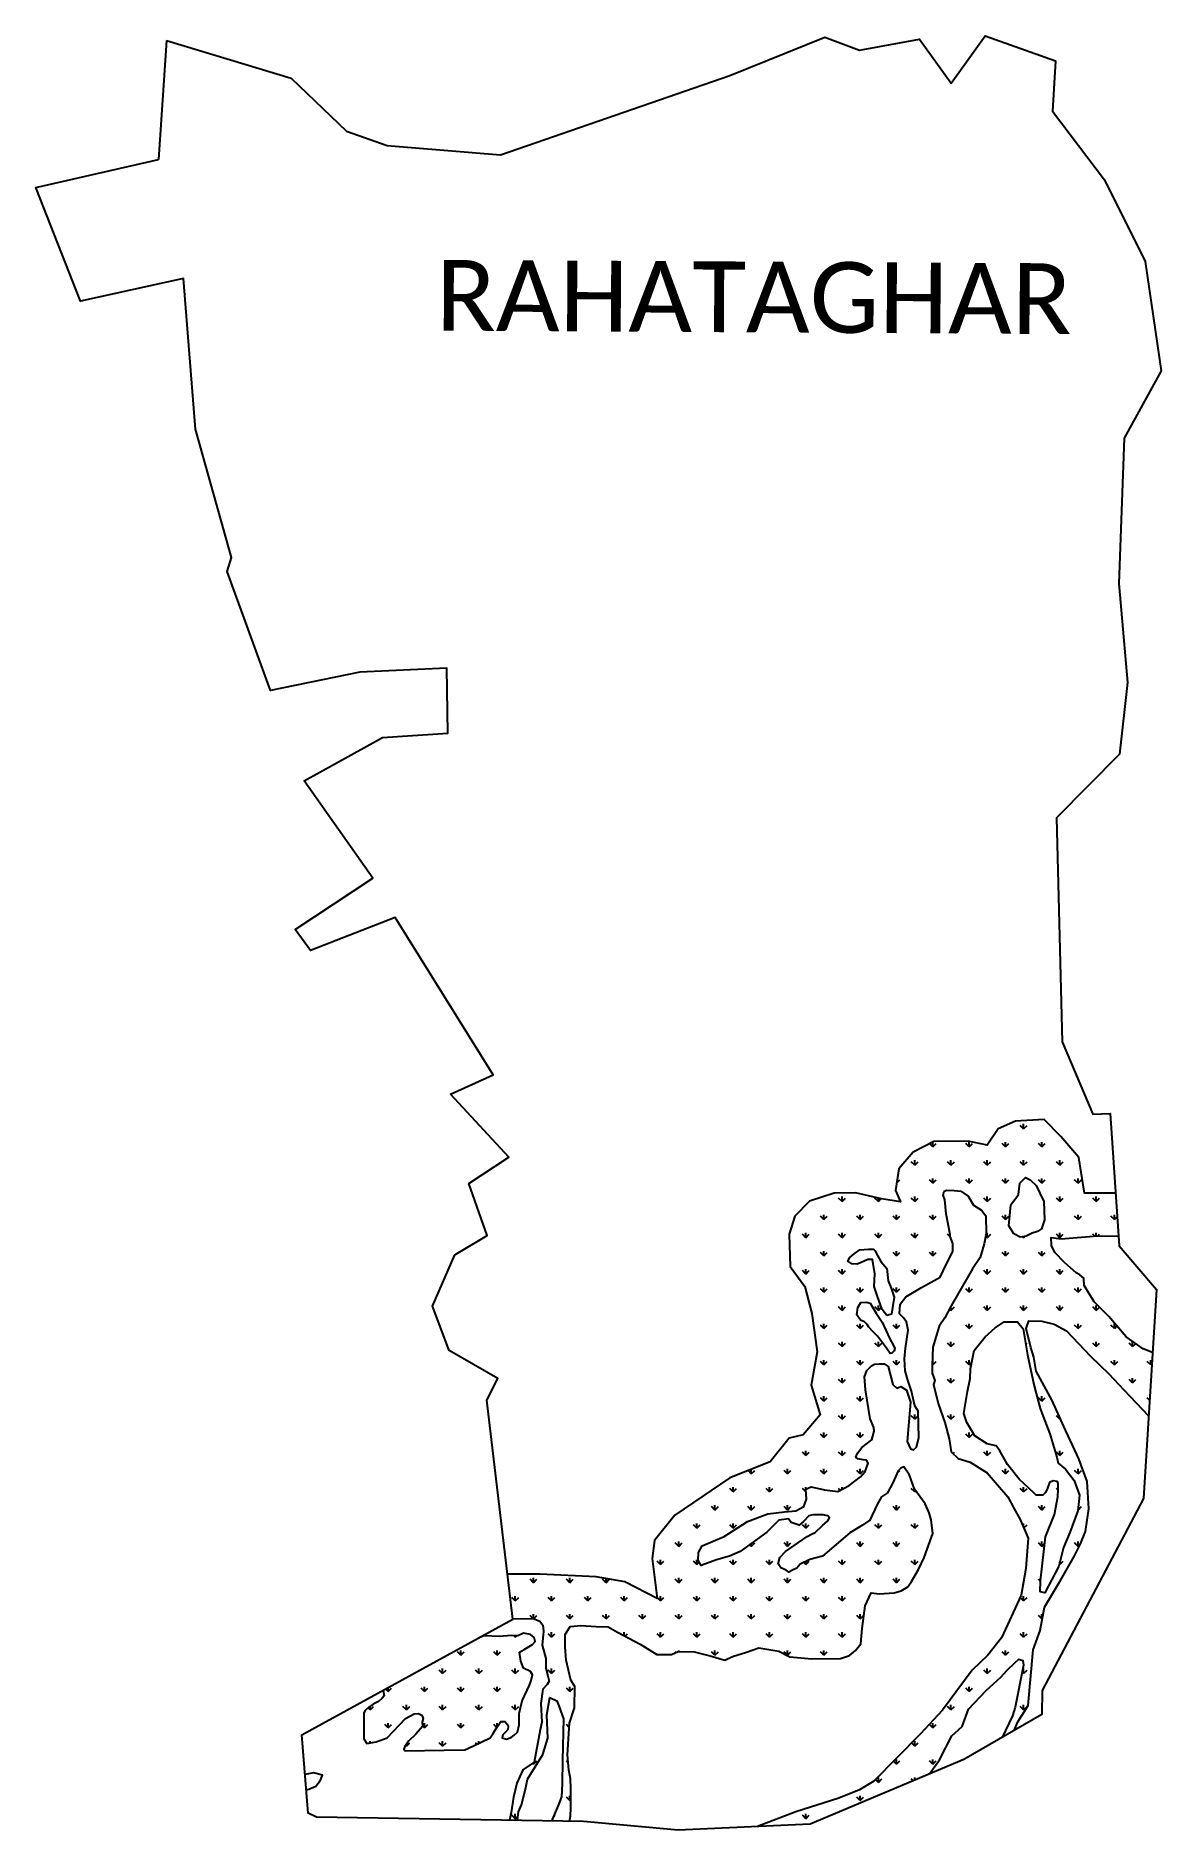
# Model space of a CAD drawing. Header units: metres. Extents: x 315559 to 316672, y 1897158 to 1898933.
import ezdxf

# ---------------------------------------------------------------- set-up
doc = ezdxf.new("R2010")
doc.units = ezdxf.units.M
for name, color, linetype in [('MANGROOVE BUFFER ZONE', 120, 'Continuous'), ('village', 3, 'Continuous'), ('VILLAGE NAME', 250, 'Continuous')]:
    doc.layers.add(name, color=color, linetype=linetype)
doc.styles.get("Standard").update_dxf_attribs({"font": 'simplex.shx'})

msp = doc.modelspace()

# ---------------------------------------------------------------- hatches: boundary and pattern name
at = {"layer": 'MANGROOVE BUFFER ZONE'}
h = msp.add_hatch(dxfattribs=at)
h.set_pattern_fill('GRASS', color=256)
h.paths.add_polyline_path([(316385.4, 1897392.3), (316393.3, 1897391.5), (316408.1, 1897392.4), (316415.1, 1897394.4), (316421.5, 1897398.4), (316425.2, 1897403.5), (316432, 1897415.5), (316437.8, 1897427.2), (316440.8, 1897435.5), (316446.4, 1897451.2), (316444.8, 1897464.7), (316442.5, 1897471.4), (316438.7, 1897480.5), (316428.2, 1897494.8), (316423.1, 1897508.9), (316417.7, 1897517), (316414.5, 1897515.8), (316412, 1897513.1), (316406.8, 1897501.2), (316401.3, 1897491.3), (316395.6, 1897487.2), (316391.3, 1897479.7), (316384.1, 1897464.3), (316376.7, 1897459.3), (316364.2, 1897451.8), (316337.2, 1897428.5), (316324.7, 1897425.2), (316314.9, 1897420.7), (316311.7, 1897416.7), (316307.4, 1897414.9), (316303.9, 1897412.9), (316301.1, 1897414.9), (316295.9, 1897417.1), (316293.4, 1897421.2), (316294.8, 1897427.4), (316300.4, 1897433.1), (316322.1, 1897448.1), (316326.4, 1897450.4), (316329.8, 1897452.2), (316337, 1897459), (316342.4, 1897463.6), (316343.9, 1897466.6), (316342.3, 1897468.7), (316337.7, 1897469.6), (316332.6, 1897469.5), (316327.7, 1897469.6), (316323.7, 1897468.4), (316318.2, 1897463), (316313.9, 1897459.3), (316306.1, 1897461.8), (316303.5, 1897465.6), (316294, 1897464.3), (316282, 1897452.5), (316255.7, 1897433.2), (316245.1, 1897428.6), (316232.2, 1897425.1), (316217, 1897419.5), (316214.1, 1897424.7), (316214.4, 1897432.3), (316218.2, 1897438.9), (316240, 1897448), (316263, 1897462.9), (316283.2, 1897470.5), (316299.4, 1897472.5), (316310.9, 1897473.4), (316318.8, 1897477.7), (316321.2, 1897485.1), (316320.6, 1897494.9), (316325.9, 1897497.1), (316339.2, 1897494.3), (316352.3, 1897492.5), (316363.5, 1897498.4), (316374.6, 1897507.2), (316379.4, 1897512.4), (316382.2, 1897520.6), (316380.7, 1897523.6), (316377.3, 1897524.1), (316372.2, 1897524.9), (316370.1, 1897526.7), (316371.6, 1897530.6), (316376, 1897536.1), (316385.8, 1897543.6), (316388.3, 1897552.3), (316387.8, 1897555.9), (316384.2, 1897564.6), (316379.6, 1897593.2), (316378.8, 1897606), (316381, 1897612.3), (316385.6, 1897616.8), (316388.5, 1897618.6), (316393.1, 1897619), (316398.2, 1897619), (316402.2, 1897616.2), (316406.6, 1897598.6), (316410.7, 1897594.9), (316414.7, 1897596.5), (316420.3, 1897592.9), (316424.2, 1897581.1), (316421, 1897542.2), (316424.3, 1897534.9), (316427, 1897533.8), (316430.1, 1897536.6), (316432.6, 1897545.9), (316431.8, 1897572.1), (316428.5, 1897577.2), (316425.2, 1897591.9), (316421.7, 1897602.7), (316418.9, 1897612), (316418.1, 1897623.8), (316419.1, 1897634.5), (316421.8, 1897652.1), (316420.2, 1897660.4), (316417.1, 1897664.6), (316413.3, 1897668.5), (316413.9, 1897677.9), (316419.6, 1897685.3), (316435.1, 1897694.3), (316453.5, 1897704.7), (316459.4, 1897717.3), (316466.1, 1897730.2), (316466, 1897737.9), (316463.4, 1897744.9), (316463.3, 1897746.7), (316459.4, 1897767.2), (316458.2, 1897781), (316456.6, 1897785.7), (316457.5, 1897789.8), (316460.3, 1897790.8), (316467.5, 1897790.4), (316474, 1897789.7), (316481.2, 1897784.9), (316486.4, 1897775.8), (316494.4, 1897771), (316498.8, 1897765.4), (316499.1, 1897747.7), (316497.2, 1897737.5), (316493.2, 1897724.2), (316485.5, 1897712.9), (316464.4, 1897676.4), (316458, 1897664.5), (316452.7, 1897656.3), (316446.2, 1897635.5), (316445.6, 1897617.2), (316445.6, 1897609.8), (316448.4, 1897602.3), (316446.9, 1897598.5), (316451.7, 1897579.8), (316458, 1897560.9), (316462.4, 1897544.8), (316464.4, 1897531.9), (316471.3, 1897525.3), (316483.1, 1897521.6), (316499.9, 1897511.1), (316520.5, 1897487.4), (316526.8, 1897475.3), (316532.5, 1897465.6), (316535.8, 1897458), (316540.7, 1897446.3), (316538.2, 1897416.3), (316533.6, 1897389.9), (316514.2, 1897347.7), (316500.8, 1897330.8), (316485.1, 1897316), (316455.8, 1897276.4), (316433.8, 1897252.5), (316388, 1897206.2), (316373.9, 1897197.6), (316353.3, 1897189.2), (316310.7, 1897175.6), (316272.8, 1897161.2), (316325, 1897163.5), (316443.1, 1897213.2), (316452.8, 1897227.2), (316465, 1897251), (316475.3, 1897260.2), (316481.7, 1897277.4), (316499, 1897295.8), (316513.4, 1897308.9), (316519.8, 1897315.8), (316527.5, 1897323.1), (316531.5, 1897326.6), (316535.3, 1897325.3), (316536, 1897320.8), (316527.8, 1897279.1), (316525.1, 1897270.6), (316515, 1897249.4), (316526.7, 1897256.2), (316530.3, 1897264.6), (316540.6, 1897280.8), (316545.6, 1897336), (316552.4, 1897355.2), (316556.8, 1897378.1), (316572.8, 1897405.3), (316586.2, 1897428.4), (316592.4, 1897440.9), (316597.3, 1897453.1), (316600.6, 1897475.6), (316598.9, 1897502.6), (316590.8, 1897524.9), (316576, 1897556.8), (316564.4, 1897582.8), (316548.5, 1897611.5), (316546.3, 1897625.4), (316543.3, 1897635.2), (316538.6, 1897654), (316541.4, 1897661.3), (316554, 1897661.1), (316566.2, 1897658.1), (316578.5, 1897651.6), (316602.4, 1897626.5), (316620.5, 1897609.1), (316635.4, 1897593.2), (316659.8, 1897567.4), (316663.7, 1897630.2), (316654.5, 1897633.8), (316637.7, 1897645.7), (316620.3, 1897665.7), (316606, 1897680.2), (316596, 1897696.3), (316595.8, 1897703.6), (316591.8, 1897707.1), (316588.1, 1897709), (316577, 1897718.7), (316567, 1897729.1), (316563.6, 1897735.9), (316563.3, 1897744), (316573.4, 1897742.5), (316609.1, 1897745.4), (316629.9, 1897745.1), (316627, 1897787.7), (316596.4, 1897787.6), (316590.7, 1897823.1), (316572.9, 1897843.7), (316556.4, 1897860.6), (316528.2, 1897859.1), (316510.8, 1897851.5), (316499.9, 1897835.1), (316481.2, 1897839.1), (316447.4, 1897838.7), (316426.9, 1897828.4), (316412.7, 1897811.7), (316409.2, 1897790.4), (316414.2, 1897779.3), (316395.4, 1897782.3), (316369.8, 1897788), (316348.8, 1897787.9), (316324.3, 1897779.7), (316309.9, 1897765.1), (316304.1, 1897747.2), (316305.3, 1897715.2), (316319.8, 1897695.3), (316326.6, 1897668.8), (316331.9, 1897630.9), (316325.8, 1897597.7), (316334.7, 1897568.5), (316318.1, 1897548.6), (316304.2, 1897545.3), (316285.2, 1897522.1), (316245.4, 1897506.2), (316191.1, 1897469.3), (316170.8, 1897444.3), (316168.6, 1897426.3), (316173.6, 1897386.8), (316141.5, 1897403.3), (316113.1, 1897408.3), (316057.6, 1897410.9), (316025.5, 1897410.7), (316030.7, 1897366.8), (316050.9, 1897367), (316057.5, 1897364.3), (316060.4, 1897360.3), (316061.2, 1897354.5), (316059.9, 1897340.6), (316063.3, 1897327.4), (316063.3, 1897318), (316065.5, 1897310.3), (316066.7, 1897305.1), (316064.9, 1897301.8), (316060.5, 1897297.2), (316058.5, 1897282.9), (316059.6, 1897264.4), (316057.8, 1897256.7), (316051.9, 1897224.9), (316040.5, 1897217.4), (316034.7, 1897204), (316031.5, 1897190.3), (316029.1, 1897175), (316027.4, 1897167.5), (316027.4, 1897167.5), (316035.4, 1897167.4), (316036.4, 1897175.8), (316039.4, 1897182.5), (316043.4, 1897198.1), (316045.3, 1897208.1), (316060.6, 1897232.3), (316065.5, 1897248.6), (316064.3, 1897271.6), (316067.4, 1897288.9), (316074.2, 1897285.4), (316076.4, 1897280.7), (316080.8, 1897267.6), (316079.8, 1897226.9), (316079.7, 1897203.3), (316078.8, 1897190.6), (316075.7, 1897182.1), (316069.8, 1897168.2), (316069.3, 1897166.8), (316087.2, 1897166.5), (316087.3, 1897168.1), (316087.7, 1897171.6), (316088.3, 1897179.3), (316088.3, 1897198.6), (316087.7, 1897208.7), (316086.1, 1897216.8), (316085, 1897232.1), (316086.9, 1897263.4), (316091.8, 1897278.7), (316092, 1897299.7), (316088.1, 1897306.1), (316083.6, 1897325.9), (316082.6, 1897339), (316082.5, 1897351), (316087.6, 1897359), (316098.1, 1897360.1), (316113.1, 1897359.1), (316125.1, 1897358.8), (316134.3, 1897353.3), (316156.7, 1897341.6), (316173.3, 1897331.3), (316187.6, 1897331.3), (316194.5, 1897334.3), (316210.1, 1897334.1), (316226, 1897330.2), (316240.6, 1897325.8), (316248.1, 1897329.3), (316262, 1897333.7), (316274, 1897337.8), (316294, 1897334.7), (316304.9, 1897328.9), (316326.5, 1897327.2), (316355.1, 1897327.5), (316363.9, 1897330.3), (316369.8, 1897335.2), (316374.9, 1897341.9), (316376.3, 1897357.1), (316379.4, 1897379.5)])
h.paths.add_polyline_path([(316487.7, 1897547.7), (316480, 1897560.9), (316476.9, 1897569.8), (316480.5, 1897591.7), (316483.1, 1897604.3), (316483.7, 1897613.8), (316487.3, 1897632.1), (316498, 1897645.5), (316507.8, 1897654.5), (316516.9, 1897660.4), (316529.9, 1897660.6), (316535.7, 1897653.5), (316540, 1897627.7), (316546.1, 1897598.5), (316548.6, 1897589.4), (316552.5, 1897574.7), (316555.5, 1897566.8), (316562.2, 1897549.6), (316568.8, 1897526.6), (316570.2, 1897520.5), (316577.6, 1897514.8), (316586.1, 1897503.6), (316591.4, 1897488.9), (316589.9, 1897473.5), (316581.9, 1897452.2), (316575.7, 1897437.2), (316571, 1897418.8), (316557, 1897392.4), (316552.4, 1897393.5), (316552.9, 1897404.4), (316557.9, 1897447.8), (316566.5, 1897470), (316570, 1897487.3), (316570.3, 1897494.2), (316570.2, 1897500.7), (316569.3, 1897502.4), (316565.2, 1897503.3), (316561.8, 1897501.6), (316559.8, 1897496), (316557.8, 1897491.7), (316555, 1897489.1), (316548.4, 1897489.1), (316546.4, 1897490.9), (316531.7, 1897504.7), (316520, 1897519.3), (316512.7, 1897532.8), (316509, 1897537.7), (316501.5, 1897539.3), (316499.9, 1897539.8)], flags=16)
h.paths.add_polyline_path([(316404.1, 1897629.2), (316400.5, 1897634.4), (316391.6, 1897646.2), (316386.8, 1897650.9), (316383.1, 1897655.2), (316381.2, 1897657.9), (316378.7, 1897660.4), (316377, 1897661), (316374.6, 1897662), (316371.2, 1897667.3), (316372.2, 1897674.6), (316375.1, 1897679.6), (316380.8, 1897679.8), (316384.4, 1897678.9), (316390.1, 1897669), (316396, 1897660), (316403.3, 1897644.4), (316407.5, 1897637.2), (316408.7, 1897634.1), (316407.9, 1897631.8), (316405.6, 1897629.4)], flags=16)
h.paths.add_polyline_path([(316400.9, 1897666.7), (316396.3, 1897672.5), (316391.6, 1897685.4), (316388.4, 1897695.3), (316388.8, 1897708), (316386.6, 1897722.1), (316382.1, 1897722), (316375.4, 1897719.3), (316371.3, 1897717.5), (316366.1, 1897718), (316362.3, 1897720.6), (316364.3, 1897724.1), (316368.5, 1897727.6), (316374, 1897731.7), (316382.8, 1897732.4), (316387.7, 1897732.2), (316389, 1897731), (316391.7, 1897726), (316395, 1897720.3), (316400.9, 1897713.1), (316402, 1897701), (316405.1, 1897693.7), (316407.9, 1897684.9), (316406.6, 1897676.7), (316405.3, 1897668.2)], flags=16)
h.paths.add_polyline_path([(316526.3, 1897747.5), (316521.4, 1897755.3), (316523.5, 1897776.1), (316530.9, 1897786.3), (316532.3, 1897797.8), (316538.1, 1897803.2), (316542.5, 1897801), (316548.5, 1897795.2), (316556.1, 1897779.6), (316556.6, 1897761.5), (316553.8, 1897752.6), (316549.9, 1897749.8), (316544.5, 1897748.1), (316538.7, 1897745.3), (316532.7, 1897744.3)], flags=16)
h = msp.add_hatch(dxfattribs=at)
h.set_pattern_fill('GRASS', color=256)
h.paths.add_polyline_path([(316048.9, 1897305.8), (316050.1, 1897311.2), (316048.2, 1897314.5), (316041.3, 1897317.8), (316038.8, 1897324.9), (316037.3, 1897333.7), (316042.1, 1897336.4), (316050.1, 1897341.2), (316052.8, 1897344.1), (316051.8, 1897348.1), (316048.1, 1897351.2), (316041.2, 1897352.6), (316035.6, 1897349.9), (316029.5, 1897350.2), (316017.2, 1897349.2), (316002.5, 1897349.7), (315997.5, 1897348), (315902.6, 1897296.1), (315903.6, 1897290.6), (315901.4, 1897288.1), (315897.8, 1897285), (315892.5, 1897282.1), (315888.3, 1897279.4), (315884.6, 1897276), (315883.2, 1897273.5), (315883.5, 1897248), (315886.4, 1897243.3), (315895.4, 1897244.8), (315906.3, 1897248.9), (315924.7, 1897267.9), (315933.3, 1897272.6), (315937.6, 1897272.9), (315940.6, 1897271.4), (315942.2, 1897268.1), (315941.2, 1897264.5), (315941.5, 1897260), (315934.7, 1897252.4), (315927.5, 1897245.7), (315923.8, 1897240.5), (315923, 1897237.7), (315924.2, 1897236.2), (315962.8, 1897236.8), (315983.3, 1897237.2), (315991.3, 1897240.7), (316008.5, 1897249), (316011, 1897252.8), (316015.1, 1897259), (316019, 1897265), (316022.8, 1897265.1), (316025.2, 1897262.5), (316026, 1897260.6), (316025.8, 1897257.2), (316023.2, 1897254.2), (316020.8, 1897251.9), (316020.1, 1897248.9), (316024.6, 1897247.6), (316029.1, 1897249.3), (316032.2, 1897251.4), (316035.3, 1897254.6), (316036.9, 1897261.9), (316036.9, 1897273.1), (316040, 1897285.4), (316047.3, 1897301)])
h.paths.add_polyline_path([(315840.6, 1897207.2), (315842.6, 1897212.1), (315833.6, 1897214.4), (315825.2, 1897212.5), (315826.4, 1897197.4), (315829.1, 1897198), (315835.9, 1897201.1)])

# ---------------------------------------------------------------- linework, layer by layer
at = {"color": 3, "flags": 128}
msp.add_lwpolyline([(315688, 1898928.2), (315680.2, 1898810.3)], dxfattribs=at)
at = {"layer": 'MANGROOVE BUFFER ZONE', "flags": 128}
for points in [[(316627, 1897787.7), (316596.4, 1897787.6), (316590.7, 1897823.1), (316572.9, 1897843.7), (316556.4, 1897860.6), (316528.2, 1897859.1), (316510.8, 1897851.5), (316499.9, 1897835.1), (316481.2, 1897839.1), (316447.4, 1897838.7), (316426.9, 1897828.4), (316412.7, 1897811.7), (316409.2, 1897790.4), (316414.2, 1897779.3), (316395.4, 1897782.3), (316369.8, 1897788), (316348.8, 1897787.9), (316324.3, 1897779.7), (316309.9, 1897765.1), (316304.1, 1897747.2), (316305.3, 1897715.2), (316319.8, 1897695.3), (316326.6, 1897668.8), (316331.9, 1897630.9), (316325.8, 1897597.7), (316334.7, 1897568.5), (316318.1, 1897548.6), (316304.2, 1897545.3), (316285.2, 1897522.1), (316245.4, 1897506.2), (316191.1, 1897469.3), (316170.8, 1897444.3), (316168.6, 1897426.3), (316173.6, 1897386.8), (316141.5, 1897403.3), (316113.1, 1897408.3), (316057.6, 1897410.9), (316025.5, 1897410.7)], [(316087.2, 1897166.5), (316087.3, 1897168.1), (316087.7, 1897171.6), (316088.3, 1897179.3), (316088.3, 1897198.6), (316087.7, 1897208.7), (316086.1, 1897216.8), (316085, 1897232.1), (316086.9, 1897263.4), (316091.8, 1897278.7), (316092, 1897299.7), (316088.1, 1897306.1), (316083.6, 1897325.9), (316082.6, 1897339), (316082.5, 1897351), (316087.6, 1897359), (316098.1, 1897360.1), (316113.1, 1897359.1), (316125.1, 1897358.8), (316134.3, 1897353.3), (316156.7, 1897341.6), (316173.3, 1897331.3), (316187.6, 1897331.3), (316194.5, 1897334.3), (316210.1, 1897334.1), (316226, 1897330.2), (316240.6, 1897325.8), (316248.1, 1897329.3), (316262, 1897333.7), (316274, 1897337.8), (316294, 1897334.7), (316304.9, 1897328.9), (316326.5, 1897327.2), (316355.1, 1897327.5), (316363.9, 1897330.3), (316369.8, 1897335.2), (316374.9, 1897341.9), (316376.3, 1897357.1), (316379.4, 1897379.5), (316385.4, 1897392.3), (316393.3, 1897391.5), (316408.1, 1897392.4), (316415.1, 1897394.4), (316421.5, 1897398.4), (316425.2, 1897403.5), (316432, 1897415.5), (316437.8, 1897427.2), (316440.8, 1897435.5), (316446.4, 1897451.2), (316444.8, 1897464.7), (316442.5, 1897471.4), (316438.7, 1897480.5), (316428.2, 1897494.8), (316423.1, 1897508.9), (316417.7, 1897517), (316414.5, 1897515.8), (316412, 1897513.1), (316406.8, 1897501.2), (316401.3, 1897491.3), (316395.6, 1897487.2), (316391.3, 1897479.7), (316384.1, 1897464.3), (316376.7, 1897459.3), (316364.2, 1897451.8), (316337.2, 1897428.5), (316324.7, 1897425.2), (316314.9, 1897420.7), (316311.7, 1897416.7), (316307.4, 1897414.9), (316303.9, 1897412.9), (316301.1, 1897414.9), (316295.9, 1897417.1), (316293.4, 1897421.2), (316294.8, 1897427.4), (316300.4, 1897433.1), (316322.1, 1897448.1), (316326.4, 1897450.4), (316329.8, 1897452.2), (316337, 1897459), (316342.4, 1897463.6), (316343.9, 1897466.6), (316342.3, 1897468.7), (316337.7, 1897469.6), (316332.6, 1897469.5), (316327.7, 1897469.6), (316323.7, 1897468.4), (316318.2, 1897463), (316313.9, 1897459.3), (316306.1, 1897461.8), (316303.5, 1897465.6), (316294, 1897464.3), (316282, 1897452.5), (316255.7, 1897433.2), (316245.1, 1897428.6), (316232.2, 1897425.1), (316217, 1897419.5), (316214.1, 1897424.7), (316214.4, 1897432.3), (316218.2, 1897438.9), (316240, 1897448), (316263, 1897462.9), (316283.2, 1897470.5), (316299.4, 1897472.5), (316310.9, 1897473.4), (316318.8, 1897477.7), (316321.2, 1897485.1), (316320.6, 1897494.9), (316325.9, 1897497.1), (316339.2, 1897494.3), (316352.3, 1897492.5), (316363.5, 1897498.4), (316374.6, 1897507.2), (316379.4, 1897512.4), (316382.2, 1897520.6), (316380.7, 1897523.6), (316377.3, 1897524.1), (316372.2, 1897524.9), (316370.1, 1897526.7), (316371.6, 1897530.6), (316376, 1897536.1), (316385.8, 1897543.6), (316388.3, 1897552.3), (316387.8, 1897555.9), (316384.2, 1897564.6), (316379.6, 1897593.2), (316378.8, 1897606), (316381, 1897612.3), (316385.6, 1897616.8), (316388.5, 1897618.6), (316393.1, 1897619), (316398.2, 1897619), (316402.2, 1897616.2), (316406.6, 1897598.6), (316410.7, 1897594.9), (316414.7, 1897596.5), (316420.3, 1897592.9), (316424.2, 1897581.1), (316421, 1897542.2), (316424.3, 1897534.9), (316427, 1897533.8), (316430.1, 1897536.6), (316432.6, 1897545.9), (316431.8, 1897572.1), (316428.5, 1897577.2), (316425.2, 1897591.9), (316421.7, 1897602.7), (316418.9, 1897612), (316418.1, 1897623.8), (316419.1, 1897634.5), (316421.8, 1897652.1), (316420.2, 1897660.4), (316417.1, 1897664.6), (316413.3, 1897668.5), (316413.9, 1897677.9), (316419.6, 1897685.3), (316435.1, 1897694.3), (316453.5, 1897704.7), (316459.4, 1897717.3), (316466.1, 1897730.2), (316466, 1897737.9), (316463.4, 1897744.9), (316463.3, 1897746.7), (316459.4, 1897767.2), (316458.2, 1897781), (316456.6, 1897785.7), (316457.5, 1897789.8), (316460.3, 1897790.8), (316467.5, 1897790.4), (316474, 1897789.7), (316481.2, 1897784.9), (316486.4, 1897775.8), (316494.4, 1897771), (316498.8, 1897765.4), (316499.1, 1897747.7), (316497.2, 1897737.5), (316493.2, 1897724.2), (316485.5, 1897712.9), (316464.4, 1897676.4), (316458, 1897664.5), (316452.7, 1897656.3), (316446.2, 1897635.5), (316445.6, 1897617.2), (316445.6, 1897609.8), (316448.4, 1897602.3), (316446.9, 1897598.5), (316451.7, 1897579.8), (316458, 1897560.9), (316462.4, 1897544.8), (316464.4, 1897531.9), (316471.3, 1897525.3), (316483.1, 1897521.6), (316499.9, 1897511.1), (316520.5, 1897487.4), (316526.8, 1897475.3), (316532.5, 1897465.6), (316535.8, 1897458), (316540.7, 1897446.3), (316538.2, 1897416.3), (316533.6, 1897389.9), (316514.2, 1897347.7), (316500.8, 1897330.8), (316485.1, 1897316), (316455.8, 1897276.4), (316433.8, 1897252.5), (316388, 1897206.2), (316373.9, 1897197.6), (316353.3, 1897189.2), (316310.7, 1897175.6), (316272.8, 1897161.2)], [(316663.7, 1897630.2), (316654.5, 1897633.8), (316637.7, 1897645.7), (316620.3, 1897665.7), (316606, 1897680.2), (316596, 1897696.3), (316595.8, 1897703.6), (316591.8, 1897707.1), (316588.1, 1897709), (316577, 1897718.7), (316567, 1897729.1), (316563.6, 1897735.9), (316563.3, 1897744), (316573.4, 1897742.5), (316609.1, 1897745.4), (316629.9, 1897745.1)], [(316526.7, 1897256.2), (316530.3, 1897264.6), (316540.6, 1897280.8), (316545.6, 1897336), (316552.4, 1897355.2), (316556.8, 1897378.1), (316572.8, 1897405.3), (316586.2, 1897428.4), (316592.4, 1897440.9), (316597.3, 1897453.1), (316600.6, 1897475.6), (316598.9, 1897502.6), (316590.8, 1897524.9), (316576, 1897556.8), (316564.4, 1897582.8), (316548.5, 1897611.5), (316546.3, 1897625.4), (316543.3, 1897635.2), (316538.6, 1897654), (316541.4, 1897661.3), (316554, 1897661.1), (316566.2, 1897658.1), (316578.5, 1897651.6), (316602.4, 1897626.5), (316620.5, 1897609.1), (316635.4, 1897593.2), (316659.8, 1897567.4)], [(316030.7, 1897366.8), (316050.9, 1897367), (316057.5, 1897364.3), (316060.4, 1897360.3), (316061.2, 1897354.5), (316059.9, 1897340.6), (316063.3, 1897327.4), (316063.3, 1897318), (316065.5, 1897310.3), (316066.7, 1897305.1), (316064.9, 1897301.8), (316060.5, 1897297.2), (316058.5, 1897282.9), (316059.6, 1897264.4), (316057.8, 1897256.7), (316051.9, 1897224.9), (316040.5, 1897217.4), (316034.7, 1897204), (316031.5, 1897190.3), (316029.1, 1897175), (316027.4, 1897167.5), (316027.4, 1897167.5)], [(315902.4, 1897295.9), (315902.6, 1897295.7), (315903.6, 1897290.6), (315901.4, 1897288.1), (315897.8, 1897285), (315892.5, 1897282.1), (315888.3, 1897279.4), (315884.6, 1897276), (315883.2, 1897273.5), (315883.5, 1897248), (315886.4, 1897243.3), (315895.4, 1897244.8), (315906.3, 1897248.9), (315924.7, 1897267.9), (315933.3, 1897272.6), (315937.6, 1897272.9), (315940.6, 1897271.4), (315942.2, 1897268.1), (315941.2, 1897264.5), (315941.5, 1897260), (315934.7, 1897252.4), (315927.5, 1897245.7), (315923.8, 1897240.5), (315923, 1897237.7), (315924.2, 1897236.2), (315962.8, 1897236.8), (315983.3, 1897237.2), (315991.3, 1897240.7), (316008.5, 1897249), (316011, 1897252.8), (316015.1, 1897259), (316019, 1897265), (316022.8, 1897265.1), (316025.2, 1897262.5), (316026, 1897260.6), (316025.8, 1897257.2), (316023.2, 1897254.2), (316020.8, 1897251.9), (316020.1, 1897248.9), (316024.6, 1897247.6), (316029.1, 1897249.3), (316032.2, 1897251.4), (316035.3, 1897254.6), (316036.9, 1897261.9), (316036.9, 1897273.1), (316040, 1897285.4), (316047.3, 1897301), (316048.9, 1897305.8), (316050.1, 1897311.2), (316048.2, 1897314.5), (316041.3, 1897317.8), (316038.8, 1897324.9), (316037.3, 1897333.7), (316042.1, 1897336.4), (316050.1, 1897341.2), (316052.8, 1897344.1), (316051.8, 1897348.1), (316048.1, 1897351.2), (316041.2, 1897352.6), (316035.6, 1897349.9), (316029.5, 1897350.2), (316017.2, 1897349.2), (316002.5, 1897349.7), (315997.5, 1897348)], [(316443.1, 1897213.2), (316452.8, 1897227.2), (316465, 1897251), (316475.3, 1897260.2), (316481.7, 1897277.4), (316499, 1897295.8), (316513.4, 1897308.9), (316519.8, 1897315.8), (316527.5, 1897323.1), (316531.5, 1897326.6), (316535.3, 1897325.3), (316536, 1897320.8), (316527.8, 1897279.1), (316525.1, 1897270.6), (316515, 1897249.4)], [(316035.4, 1897167.4), (316036.4, 1897175.8), (316039.4, 1897182.5), (316043.4, 1897198.1), (316045.3, 1897208.1), (316060.6, 1897232.3), (316065.5, 1897248.6), (316064.3, 1897271.6), (316067.4, 1897288.9), (316074.2, 1897285.4), (316076.4, 1897280.7), (316080.8, 1897267.6), (316079.8, 1897226.9), (316079.7, 1897203.3), (316078.8, 1897190.6), (316075.7, 1897182.1), (316069.8, 1897168.2), (316069.3, 1897166.8)], [(315826.4, 1897197.4), (315829.1, 1897198), (315835.9, 1897201.1), (315840.6, 1897207.2), (315842.6, 1897212.1), (315833.6, 1897214.4), (315825.2, 1897212.5)]]:
    msp.add_lwpolyline(points, dxfattribs=at)
for points in [[(316526.3, 1897747.5), (316521.4, 1897755.3), (316523.5, 1897776.1), (316530.9, 1897786.3), (316532.3, 1897797.8), (316538.1, 1897803.2), (316542.5, 1897801), (316548.5, 1897795.2), (316556.1, 1897779.6), (316556.6, 1897761.5), (316553.8, 1897752.6), (316549.9, 1897749.8), (316544.5, 1897748.1), (316538.7, 1897745.3), (316532.7, 1897744.3)], [(316400.9, 1897666.7), (316396.3, 1897672.5), (316391.6, 1897685.4), (316388.4, 1897695.3), (316388.8, 1897708), (316386.6, 1897722.1), (316382.1, 1897722), (316375.4, 1897719.3), (316371.3, 1897717.5), (316366.1, 1897718), (316362.3, 1897720.6), (316364.3, 1897724.1), (316368.5, 1897727.6), (316374, 1897731.7), (316382.8, 1897732.4), (316387.7, 1897732.2), (316389, 1897731), (316391.7, 1897726), (316395, 1897720.3), (316400.9, 1897713.1), (316402, 1897701), (316405.1, 1897693.7), (316407.9, 1897684.9), (316406.6, 1897676.7), (316405.3, 1897668.2)], [(316374.6, 1897662), (316371.2, 1897667.3), (316372.2, 1897674.6), (316375.1, 1897679.6), (316380.8, 1897679.8), (316384.4, 1897678.9), (316390.1, 1897669), (316396, 1897660), (316403.3, 1897644.4), (316407.5, 1897637.2), (316408.7, 1897634.1), (316407.9, 1897631.8), (316405.6, 1897629.4), (316404.1, 1897629.2), (316400.5, 1897634.4), (316391.6, 1897646.2), (316386.8, 1897650.9), (316383.1, 1897655.2), (316381.2, 1897657.9), (316378.7, 1897660.4), (316377, 1897661)], [(316552.4, 1897393.5), (316552.9, 1897404.4), (316557.9, 1897447.8), (316566.5, 1897470), (316570, 1897487.3), (316570.3, 1897494.2), (316570.2, 1897500.7), (316569.3, 1897502.4), (316565.2, 1897503.3), (316561.8, 1897501.6), (316559.8, 1897496), (316557.8, 1897491.7), (316555, 1897489.1), (316548.4, 1897489.1), (316546.4, 1897490.9), (316531.7, 1897504.7), (316520, 1897519.3), (316512.7, 1897532.8), (316509, 1897537.7), (316501.5, 1897539.3), (316499.9, 1897539.8), (316487.7, 1897547.7), (316480, 1897560.9), (316476.9, 1897569.8), (316480.5, 1897591.7), (316483.1, 1897604.3), (316483.7, 1897613.8), (316487.3, 1897632.1), (316498, 1897645.5), (316507.8, 1897654.5), (316516.9, 1897660.4), (316529.9, 1897660.6), (316535.7, 1897653.5), (316540, 1897627.7), (316546.1, 1897598.5), (316548.6, 1897589.4), (316552.5, 1897574.7), (316555.5, 1897566.8), (316562.2, 1897549.6), (316568.8, 1897526.6), (316570.2, 1897520.5), (316577.6, 1897514.8), (316586.1, 1897503.6), (316591.4, 1897488.9), (316589.9, 1897473.5), (316581.9, 1897452.2), (316575.7, 1897437.2), (316571, 1897418.8), (316557, 1897392.4)]]:
    msp.add_lwpolyline(points, close=True, dxfattribs=at)
at = {"layer": 'village', "color": 3}
for points in [[(315688, 1898928.2, 0), (315811.6, 1898890.9, 0), (315866.3, 1898838.2, 0), (315906.5, 1898824.2, 0), (316018.7, 1898815.1, 0), (316245.3, 1898893.3, 0), (316339.4, 1898931.3, 0), (316373.7, 1898918.6, 0), (316433.1, 1898929.5, 0), (316464.4, 1898885.8, 0), (316497.9, 1898932.6, 0), (316567.6, 1898907.8, 0), (316564.7, 1898858.1, 0), (316616, 1898790.1, 0), (316656.3, 1898709.5, 0), (316656.3, 1898709.5, 0)], [(316656.3, 1898709.5, 0), (316672.1, 1898601.4, 0), (316635.7, 1898534.6, 0), (316630.3, 1898390.9, 0), (316638.8, 1898293.1, 0), (316630.8, 1898222, 0), (316568.5, 1898159.2, 0), (316574.1, 1897937.6, 0), (316604.7, 1897865.9, 0), (316621.7, 1897866.6, 0), (316630.5, 1897735.5, 0), (316667.6, 1897692.3, 0), (316654.8, 1897485.8, 0), (316554.6, 1897295.6, 0), (316554, 1897272, 0), (316476.8, 1897227.4, 0), (316325, 1897163.5, 0), (316194.2, 1897157.6, 0), (316100.7, 1897166.3, 0), (315836.6, 1897170.5, 0), (315828.3, 1897174.3, 0), (315822, 1897251.9, 0), (316030.7, 1897366.3, 0), (316005.1, 1897583, 0), (316015.9, 1897604.5, 0), (315967.7, 1897632.1, 0), (315951.3, 1897675.8, 0), (315973.4, 1897726.8, 0), (316005.5, 1897745.8, 0), (315987.2, 1897797.3, 0), (316026.7, 1897823.3, 0), (315969, 1897885.6, 0), (316011.2, 1897904.7, 0), (315914.5, 1898060.5, 0), (315830.6, 1898027.8, 0), (315815.3, 1898048.7, 0), (315892.2, 1898099.3, 0), (315824.4, 1898195.6, 0), (315901.7, 1898238.6, 0), (315966.3, 1898242.7, 0), (315965.6, 1898307.2, 0), (315879.3, 1898303.3, 0), (315791, 1898284.9, 0), (315748.1, 1898402.6, 0), (315752.4, 1898416.6, 0), (315716.7, 1898543.5, 0), (315705.1, 1898692.7, 0), (315602.9, 1898670.3, 0), (315558.9, 1898782.5, 0), (315680.2, 1898810.3, 0)]]:
    msp.add_polyline3d(points, dxfattribs=at)

# ---------------------------------------------------------------- texts
at = {"layer": 'VILLAGE NAME', "insert": (315955, 1898711.1), "char_height": 70, "attachment_point": 1, "rotation": 359.6762}
msp.add_mtext_dynamic_manual_height_columns('{\\fCalibri|b0|i0|c0|p34;RAHATAGHAR}', width=1097.028, gutter_width=520.2, heights=[0], dxfattribs=at)

doc.saveas('drawing.dxf')
